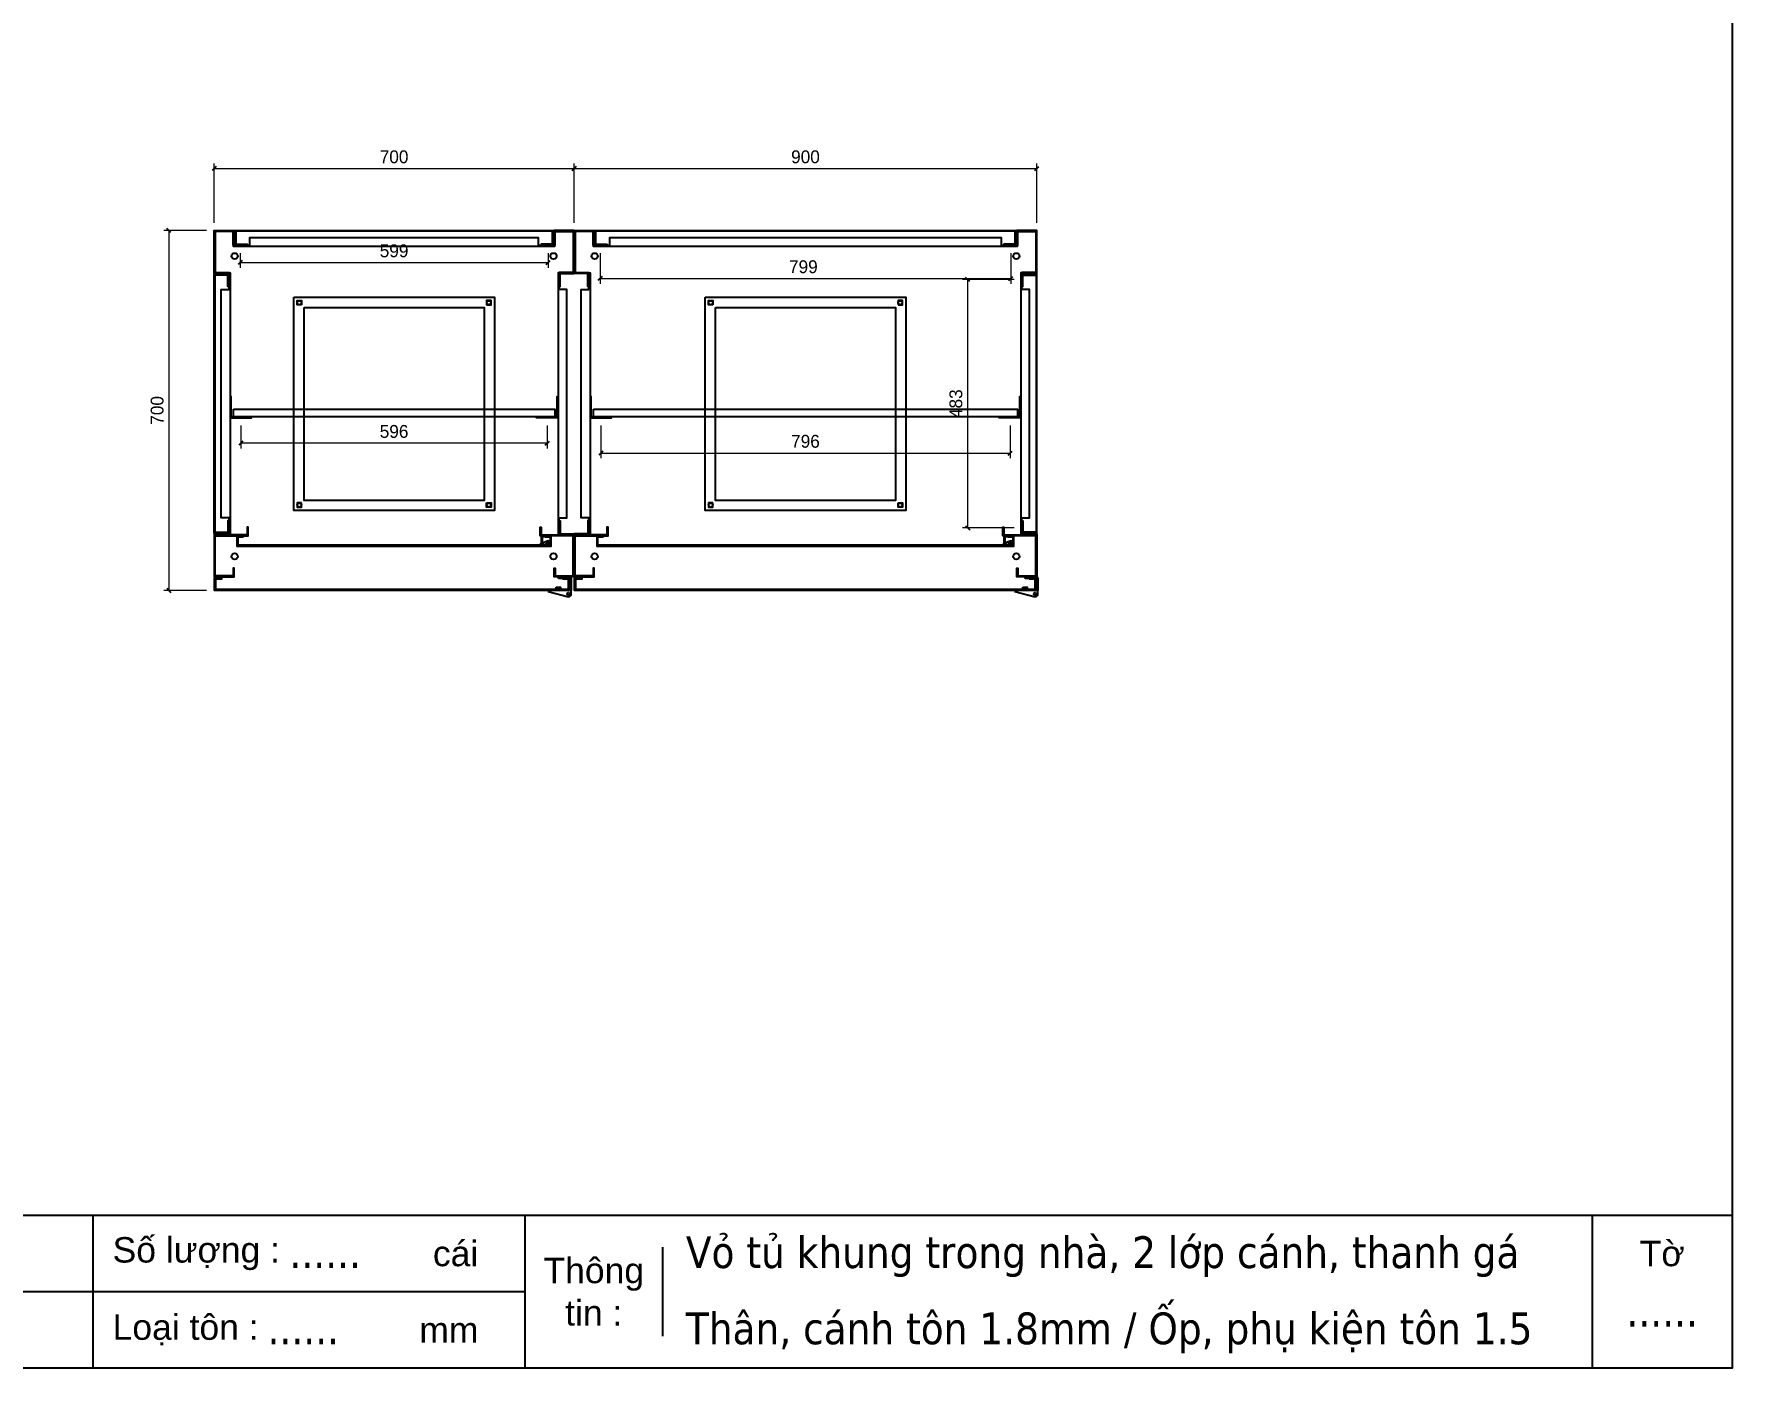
# Model space of a CAD drawing. Header units: millimetres. Extents: x 0 to 7339, y 0 to 5189.
# Drawn here: x 4037 to 7339, y 0 to 2595 of the extents above; entities that cross this region are included whole.
import ezdxf
from ezdxf.enums import TextEntityAlignment as Align

# ---------------------------------------------------------------- set-up
doc = ezdxf.new("R2010")
doc.units = ezdxf.units.MM
doc.layers.add('DIM', color=253, linetype='Continuous')
doc.layers.add('Ghi chu', color=7, linetype='Continuous')
doc.styles.add('Arial', font='arial.ttf')
doc.styles.add('Tahoma (Input Text)', font='tahoma.ttf')
doc.dimstyles.new('Dim-25', dxfattribs={"dimtxt": 25, "dimasz": 8, "dimexe": 10, "dimexo": 15, "dimgap": 10, "dimtad": 1, "dimdec": 0, "dimtxsty": 'Standard', "dimblk": 'OBLIQUE', "dimcen": 10, "dimclrd": 5, "dimclre": 5, "dimclrt": 3, "dimazin": 3, "dimtfac": 1, "dimtdec": 0, "dimtmove": 0, "dimatfit": 3, "dimldrblk": 'OBLIQUE', "dimlwd": 9, "dimlwe": 9})

# ---------------------------------------------------------------- blocks, each defined once
blk = doc.blocks.new('khungtenAsean2')
at = {"color": 7}
for p, q in [((2970, -1980), (0, -1980)), ((1680, -1980), (1680, -2100)), ((2020, -1980), (2020, -2100)), ((2860, -1980), (2860, -2100)), ((2128.3, -2005), (2128.3, -2075)), ((2020, -2040), (0, -2040))]:
    blk.add_line(p, q, dxfattribs=at)
blk.add_lwpolyline([(0, 0), (2970, 0), (2970, -2100), (0, -2100)], close=True, dxfattribs=at)
at = {"color": 2, "char_height": 20, "style": 'Arial'}
for s, insert, width, attachment_point in [('  Số lượng :', (1680, -2010), 917.634, 4), ('cái', (1947.6, -2010), 917.634, 4), ('Tờ', (2915, -2010), 110, 5), ('Thông\\Ptin :', (2074.2, -2040), 108.311, 5), ('  Loại tôn :', (1680, -2070), 917.634, 4), ('mm', (1936.9, -2070), 917.634, 4)]:
    blk.add_mtext(s, dxfattribs=dict(at, insert=insert, width=width, attachment_point=attachment_point))
at = {"color": 1, "style": 'Tahoma (Input Text)', "flags": 8}
for tag, p in [('#01', (137.1, -2021.3)), ('#03', (506.6, -2019.3)), ('#05', (1106.6, -2021.3)), ('#07', (1834.7, -2021.3)), ('#09', (2146.7, -2021.3)), ('#02', (98.5, -2081.3)), ('#04', (486.1, -2081.3)), ('#06', (1065.3, -2081.3)), ('#08', (1817.4, -2081.3)), ('#10', (2146.7, -2081.3))]:
    blk.add_attdef(tag, p, '', height=25, dxfattribs=at)
blk.add_attdef('#11', text='', height=25, dxfattribs=at).set_placement((2915, -2067.3), align=Align.CENTER)
blk = doc.blocks.new('HL044-2')
at = {"color": 1}
for p, q in [((0, -3), (0, 0)), ((0, 0), (23, 0)), ((4, -3), (4, 0)), ((10, -3), (10, 0)), ((25, -26), (-20, -26)), ((-20, -26), (-20, -28)), ((-20, -28), (19.5, -38.5)), ((-3, -19.5), (-3, -26)), ((-3, -19.5), (3, -20.1)), ((-3, -20.5), (3, -21.1)), ((-3, -21.5), (3, -22.1)), ((-3, -22.5), (3, -23.1)), ((-3, -23.5), (3, -24.1)), ((-3, -24.5), (3, -25.1)), ((-3, -25.5), (2.3, -26)), ((22, -3), (0, -3)), ((3, -19.5), (3, -26)), ((22, -3), (22, -26)), ((25, -2), (25, -3)), ((25, -3), (25, -26)), ((25, -33), (25, -26))]:
    blk.add_line(p, q, dxfattribs=at)
blk.add_lwpolyline([(-4, -19.5), (4, -19.5), (4, -26), (-4, -26)], close=True, dxfattribs=at)
blk.add_circle((19.5, -33), 2.5, dxfattribs=at)
for centre, radius, start, end in [((23, -2), 2, 0, 90), ((19.5, -33), 5.5, 270, 0)]:
    blk.add_arc(centre, radius, start, end, dxfattribs=at)
blk = doc.blocks.new('HL036-1-2')
at = {"layer": 'Ghi chu', "color": 1}
for p, q in [((-3, 17.8), (-18.9, 17.8)), ((-18.9, 15.8), (-18.9, 17.8)), ((-12.1, 15.8), (-18.9, 15.8)), ((-16.4, 1), (-16.4, 14)), ((-15.6, 15), (-3.9, 17.7)), ((0, 0), (-15.4, 0)), ((-14.4, 3), (-14.4, 11.9)), ((0, 2), (-13.4, 2)), ((-13.1, 12.8), (-4.3, 9.8)), ((-6.2, 2), (-6.2, 0)), ((-1.2, 2), (-1.2, 0)), ((0, 0), (0, 2))]:
    blk.add_line(p, q, dxfattribs=at)
for radius in [4.1, 2.1]:
    blk.add_circle((-3, 13.7), radius, dxfattribs=at)
for centre, start, end in [((-15.4, 14), 102.9616, 180), ((-15.4, 1), 180, 270), ((-13.4, 11.9), 71.3254, 180), ((-13.4, 3), 180, 270)]:
    blk.add_arc(centre, 1, start, end, dxfattribs=at)
blk = doc.blocks.new('*D23')
at = {"color": 0, "linetype": 'ByBlock', "lineweight": -2}
for p, q in [((4303.1, 2208.5), (4295.1, 2216.5)), ((4295.1, 1516.5), (4303.1, 1508.5))]:
    blk.add_line(p, q, dxfattribs=at)
at = {"layer": 'Defpoints', "color": 0, "transparency": 16777216}
for p in [(4387.1, 2212.5), (4299.1, 1512.5), (4387.6, 1512.5)]:
    blk.add_point(p, dxfattribs=at)
at = {"layer": 'DIM', "color": 5, "lineweight": 9, "transparency": 16777216}
for p, q in [((4372.1, 2212.5), (4289.1, 2212.5)), ((4299.1, 2212.5), (4299.1, 1512.5)), ((4372.6, 1512.5), (4289.1, 1512.5))]:
    blk.add_line(p, q, dxfattribs=at)
at = {"layer": 'DIM', "color": 3, "transparency": 16777216, "insert": (4276.4, 1862.5), "char_height": 25, "attachment_point": 5, "rotation": 90}
blk.add_mtext('700', dxfattribs=at)
blk = doc.blocks.new('_Oblique')
at = {"color": 0, "linetype": 'ByBlock', "lineweight": -2}
blk.add_line((-0.5, -0.5), (0.5, 0.5), dxfattribs=at)
blk = doc.blocks.new('*D24')
at = {"color": 0, "linetype": 'ByBlock', "lineweight": -2}
for p, q in [((4391.1, 2336.8), (4383.1, 2328.8)), ((5083.1, 2328.8), (5091.1, 2336.8))]:
    blk.add_line(p, q, dxfattribs=at)
at = {"layer": 'Defpoints', "color": 0, "transparency": 16777216}
for p in [(5087.1, 2332.8), (4387.1, 2212.5), (5087.1, 2212.5)]:
    blk.add_point(p, dxfattribs=at)
at = {"layer": 'DIM', "color": 5, "lineweight": 9, "transparency": 16777216}
for p, q in [((4387.1, 2227.5), (4387.1, 2342.8)), ((4387.1, 2332.8), (5087.1, 2332.8)), ((5087.1, 2227.5), (5087.1, 2342.8))]:
    blk.add_line(p, q, dxfattribs=at)
at = {"layer": 'DIM', "color": 3, "transparency": 16777216, "insert": (4737.1, 2355.5), "char_height": 25, "attachment_point": 5}
blk.add_mtext('700', dxfattribs=at)
blk = doc.blocks.new('*D25')
at = {"color": 0, "linetype": 'ByBlock', "lineweight": -2}
for p, q in [((5091.1, 2336.8), (5083.1, 2328.8)), ((5983.1, 2328.8), (5991.1, 2336.8))]:
    blk.add_line(p, q, dxfattribs=at)
at = {"layer": 'Defpoints', "color": 0, "transparency": 16777216}
for p in [(5987.1, 2332.8), (5087.1, 2212.5), (5987.1, 2212.5)]:
    blk.add_point(p, dxfattribs=at)
at = {"layer": 'DIM', "color": 5, "lineweight": 9, "transparency": 16777216}
for p, q in [((5087.1, 2227.5), (5087.1, 2342.8)), ((5087.1, 2332.8), (5987.1, 2332.8)), ((5987.1, 2227.5), (5987.1, 2342.8))]:
    blk.add_line(p, q, dxfattribs=at)
at = {"layer": 'DIM', "color": 3, "transparency": 16777216, "insert": (5537.1, 2355.5), "char_height": 25, "attachment_point": 5}
blk.add_mtext('900', dxfattribs=at)
blk = doc.blocks.new('*D26')
at = {"color": 0, "linetype": 'ByBlock', "lineweight": -2}
for p, q in [((4443.1, 1802.6), (4435.1, 1794.6)), ((5031.1, 1794.6), (5039.1, 1802.6))]:
    blk.add_line(p, q, dxfattribs=at)
at = {"layer": 'Defpoints', "color": 0, "transparency": 16777216}
for p in [(4439.1, 1847.8), (5035.1, 1847.8), (4439.1, 1798.6)]:
    blk.add_point(p, dxfattribs=at)
at = {"layer": 'DIM', "color": 5, "lineweight": 9, "transparency": 16777216}
for p, q in [((4439.1, 1832.8), (4439.1, 1788.6)), ((5035.1, 1832.8), (5035.1, 1788.6)), ((5035.1, 1798.6), (4439.1, 1798.6))]:
    blk.add_line(p, q, dxfattribs=at)
at = {"layer": 'DIM', "color": 3, "transparency": 16777216, "insert": (4737.1, 1821.4), "char_height": 25, "attachment_point": 5}
blk.add_mtext('596', dxfattribs=at)
blk = doc.blocks.new('*D27')
at = {"color": 0, "linetype": 'ByBlock', "lineweight": -2}
for p, q in [((5143.1, 1783.4), (5135.1, 1775.4)), ((5931.1, 1775.4), (5939.1, 1783.4))]:
    blk.add_line(p, q, dxfattribs=at)
at = {"layer": 'Defpoints', "color": 0, "transparency": 16777216}
for p in [(5139.1, 1847.8), (5935.1, 1847.8), (5935.1, 1779.4)]:
    blk.add_point(p, dxfattribs=at)
at = {"layer": 'DIM', "color": 5, "lineweight": 9, "transparency": 16777216}
for p, q in [((5139.1, 1832.8), (5139.1, 1769.4)), ((5935.1, 1832.8), (5935.1, 1769.4)), ((5139.1, 1779.4), (5935.1, 1779.4))]:
    blk.add_line(p, q, dxfattribs=at)
at = {"layer": 'DIM', "color": 3, "transparency": 16777216, "insert": (5537.1, 1802.2), "char_height": 25, "attachment_point": 5}
blk.add_mtext('796', dxfattribs=at)
blk = doc.blocks.new('*D28')
at = {"color": 0, "linetype": 'ByBlock', "lineweight": -2}
for p, q in [((5141.6, 2122.9), (5133.6, 2114.9)), ((5932.6, 2114.9), (5940.6, 2122.9))]:
    blk.add_line(p, q, dxfattribs=at)
at = {"layer": 'Defpoints', "color": 0, "transparency": 16777216}
for p in [(5137.6, 2183.5), (5936.6, 2183.5), (5936.6, 2118.9)]:
    blk.add_point(p, dxfattribs=at)
at = {"layer": 'DIM', "color": 5, "lineweight": 9, "transparency": 16777216}
for p, q in [((5137.6, 2168.5), (5137.6, 2108.9)), ((5936.6, 2168.5), (5936.6, 2108.9)), ((5137.6, 2118.9), (5936.6, 2118.9))]:
    blk.add_line(p, q, dxfattribs=at)
at = {"layer": 'DIM', "color": 3, "transparency": 16777216, "insert": (5533, 2141.7), "char_height": 25, "attachment_point": 5}
blk.add_mtext('799', dxfattribs=at)
blk = doc.blocks.new('*D29')
at = {"color": 0, "linetype": 'ByBlock', "lineweight": -2}
for p, q in [((5856.5, 2113), (5848.5, 2121)), ((5848.5, 1638), (5856.5, 1630))]:
    blk.add_line(p, q, dxfattribs=at)
at = {"layer": 'Defpoints', "color": 0, "transparency": 16777216}
for p in [(5958.1, 2117), (5852.5, 1634), (5958.1, 1634)]:
    blk.add_point(p, dxfattribs=at)
at = {"layer": 'DIM', "color": 5, "lineweight": 9, "transparency": 16777216}
for p, q in [((5943.1, 2117), (5842.5, 2117)), ((5852.5, 2117), (5852.5, 1634)), ((5943.1, 1634), (5842.5, 1634))]:
    blk.add_line(p, q, dxfattribs=at)
at = {"layer": 'DIM', "color": 3, "transparency": 16777216, "insert": (5829.7, 1875.5), "char_height": 25, "attachment_point": 5, "rotation": 90}
blk.add_mtext('483', dxfattribs=at)
blk = doc.blocks.new('*D30')
at = {"color": 0, "linetype": 'ByBlock', "lineweight": -2}
for p, q in [((4441.6, 2154), (4433.6, 2146)), ((5032.6, 2146), (5040.6, 2154))]:
    blk.add_line(p, q, dxfattribs=at)
at = {"layer": 'Defpoints', "color": 0, "transparency": 16777216}
for p in [(4437.6, 2183.5), (5036.6, 2183.5), (5036.6, 2150)]:
    blk.add_point(p, dxfattribs=at)
at = {"layer": 'DIM', "color": 5, "lineweight": 9, "transparency": 16777216}
for p, q in [((4437.6, 2168.5), (4437.6, 2140)), ((4437.6, 2150), (5036.6, 2150)), ((5036.6, 2168.5), (5036.6, 2140))]:
    blk.add_line(p, q, dxfattribs=at)
at = {"layer": 'DIM', "color": 3, "transparency": 16777216, "insert": (4737.1, 2172.7), "char_height": 25, "attachment_point": 5}
blk.add_mtext('599', dxfattribs=at)

msp = doc.modelspace()

# ---------------------------------------------------------------- linework, layer by layer
at = {"color": 7}
for points in [[(4451.1, 2183.5), (4424.1, 2183.5), (4424.1, 2210.5), (4389.1, 2210.5), (4389.1, 2130.5), (4416.1, 2130.5), (4416.1, 2103.5), (4414.1, 2103.5), (4414.1, 2128.5), (4387.1, 2128.5), (4387.1, 2212.5), (4426.1, 2212.5), (4426.1, 2185.5), (4451.1, 2185.5), (4451.1, 2183.5)], [(5023.1, 2183.5), (5050.1, 2183.5), (5050.1, 2210.5), (5085.1, 2210.5), (5085.1, 2130.5), (5058.1, 2130.5), (5058.1, 2103.5), (5060.1, 2103.5), (5060.1, 2128.5), (5087.1, 2128.5), (5087.1, 2212.5), (5048.1, 2212.5), (5048.1, 2185.5), (5023.1, 2185.5), (5023.1, 2183.5)], [(5151.1, 2183.5), (5124.1, 2183.5), (5124.1, 2210.5), (5089.1, 2210.5), (5089.1, 2130.5), (5116.1, 2130.5), (5116.1, 2103.5), (5114.1, 2103.5), (5114.1, 2128.5), (5087.1, 2128.5), (5087.1, 2212.5), (5126.1, 2212.5), (5126.1, 2185.5), (5151.1, 2185.5), (5151.1, 2183.5)], [(5923.1, 2183.5), (5950.1, 2183.5), (5950.1, 2210.5), (5985.1, 2210.5), (5985.1, 2130.5), (5958.1, 2130.5), (5958.1, 2103.5), (5960.1, 2103.5), (5960.1, 2128.5), (5987.1, 2128.5), (5987.1, 2212.5), (5948.1, 2212.5), (5948.1, 2185.5), (5923.1, 2185.5), (5923.1, 2183.5)], [(5064.6, 1534.5), (5064.6, 1536.5), (5078.6, 1536.5), (5078.6, 1512.5), (4387.6, 1512.5), (4387.6, 1536.5), (4401.6, 1536.5), (4401.6, 1534.5), (4389.6, 1534.5), (4389.6, 1514.5), (5076.6, 1514.5), (5076.6, 1534.5), (5064.6, 1534.5)], [(5972.1, 1534.5), (5972.1, 1536.5), (5986.1, 1536.5), (5986.1, 1512.5), (5088.1, 1512.5), (5088.1, 1536.5), (5102.1, 1536.5), (5102.1, 1534.5), (5090.1, 1534.5), (5090.1, 1514.5), (5984.1, 1514.5), (5984.1, 1534.5), (5972.1, 1534.5)]]:
    msp.add_lwpolyline(points, dxfattribs=at)
for points in [[(5045.1, 2185.5), (5045.1, 2211), (4429.1, 2211), (4429.1, 2185.5), (4427.6, 2185.5), (4427.6, 2212.5), (5046.6, 2212.5), (5046.6, 2185.5)], [(5945.1, 2185.5), (5945.1, 2211), (5129.1, 2211), (5129.1, 2185.5), (5127.6, 2185.5), (5127.6, 2212.5), (5946.6, 2212.5), (5946.6, 2185.5)], [(4414.1, 2125.5), (4388.6, 2125.5), (4388.6, 1625.5), (4414.1, 1625.5), (4414.1, 1624), (4387.1, 1624), (4387.1, 2127), (4414.1, 2127)], [(5960.1, 2125.5), (5985.6, 2125.5), (5985.6, 1625.5), (5960.1, 1625.5), (5960.1, 1624), (5987.1, 1624), (5987.1, 2127), (5960.1, 2127)], [(4542.1, 2082.5), (4932.1, 2082.5), (4932.1, 1667.5), (4542.1, 1667.5)], [(5342.1, 2082.5), (5732.1, 2082.5), (5732.1, 1667.5), (5342.1, 1667.5)], [(4414.1, 1622.5), (4387.1, 1622.5), (4387.1, 1538.5), (4426.1, 1538.5), (4426.1, 1555.5), (4424.1, 1555.5), (4424.1, 1540.5), (4389.1, 1540.5), (4389.1, 1620.5), (4416.1, 1620.5), (4416.1, 1647.5), (4414.1, 1647.5)], [(4451.1, 1620.5), (4389.1, 1620.5), (4389.1, 1618.5), (4453.1, 1618.5), (4453.1, 1635.5), (4451.1, 1635.5)], [(5023.1, 1620.5), (5085.1, 1620.5), (5085.1, 1618.5), (5021.1, 1618.5), (5021.1, 1635.5), (5023.1, 1635.5)], [(5060.1, 1622.5), (5087.1, 1622.5), (5087.1, 1538.5), (5048.1, 1538.5), (5048.1, 1555.5), (5050.1, 1555.5), (5050.1, 1540.5), (5085.1, 1540.5), (5085.1, 1620.5), (5058.1, 1620.5), (5058.1, 1647.5), (5060.1, 1647.5)], [(5114.1, 1622.5), (5087.1, 1622.5), (5087.1, 1538.5), (5126.1, 1538.5), (5126.1, 1555.5), (5124.1, 1555.5), (5124.1, 1540.5), (5089.1, 1540.5), (5089.1, 1620.5), (5116.1, 1620.5), (5116.1, 1647.5), (5114.1, 1647.5)], [(5151.1, 1620.5), (5089.1, 1620.5), (5089.1, 1618.5), (5153.1, 1618.5), (5153.1, 1635.5), (5151.1, 1635.5)], [(5923.1, 1620.5), (5985.1, 1620.5), (5985.1, 1618.5), (5921.1, 1618.5), (5921.1, 1635.5), (5923.1, 1635.5)], [(5960.1, 1622.5), (5987.1, 1622.5), (5987.1, 1538.5), (5948.1, 1538.5), (5948.1, 1555.5), (5950.1, 1555.5), (5950.1, 1540.5), (5985.1, 1540.5), (5985.1, 1620.5), (5958.1, 1620.5), (5958.1, 1647.5), (5960.1, 1647.5)]]:
    msp.add_lwpolyline(points, close=True, dxfattribs=at)
at = {"color": 253}
for points in [[(5017.6, 2183.5), (5049.1, 2183.5), (5049.1, 2181.5), (4425.1, 2181.5), (4425.1, 2183.5), (4456.6, 2183.5), (4456.6, 2198.5), (5017.6, 2198.5), (5017.6, 2183.5)], [(5917.6, 2183.5), (5949.1, 2183.5), (5949.1, 2181.5), (5125.1, 2181.5), (5125.1, 2183.5), (5156.6, 2183.5), (5156.6, 2198.5), (5917.6, 2198.5), (5917.6, 2183.5)], [(4416.1, 2097.5), (4416.1, 2130), (4418.1, 2130), (4418.1, 1621), (4416.1, 1621), (4416.1, 1653.5), (4401.1, 1653.5), (4401.1, 2097.5), (4416.1, 2097.5)], [(5058.1, 2097.5), (5058.1, 2130), (5056.1, 2130), (5056.1, 1621), (5058.1, 1621), (5058.1, 1653.5), (5073.1, 1653.5), (5073.1, 2097.5), (5058.1, 2097.5)], [(5116.1, 2097.5), (5116.1, 2130), (5118.1, 2130), (5118.1, 1621), (5116.1, 1621), (5116.1, 1653.5), (5101.1, 1653.5), (5101.1, 2097.5), (5116.1, 2097.5)], [(5958.1, 2097.5), (5958.1, 2130), (5956.1, 2130), (5956.1, 1621), (5958.1, 1621), (5958.1, 1653.5), (5973.1, 1653.5), (5973.1, 2097.5), (5958.1, 2097.5)]]:
    msp.add_lwpolyline(points, dxfattribs=at)
at = {"color": 2}
for points in [[(4557.1, 2067.5), (4548.6, 2067.5), (4548.6, 2076), (4557.1, 2076)], [(4562.1, 2062.5), (4912.1, 2062.5), (4912.1, 1687.5), (4562.1, 1687.5)], [(4917.1, 2067.5), (4925.6, 2067.5), (4925.6, 2076), (4917.1, 2076)], [(5357.1, 2067.5), (5348.6, 2067.5), (5348.6, 2076), (5357.1, 2076)], [(5362.1, 2062.5), (5712.1, 2062.5), (5712.1, 1687.5), (5362.1, 1687.5)], [(5717.1, 2067.5), (5725.6, 2067.5), (5725.6, 2076), (5717.1, 2076)], [(4557.1, 1682.5), (4548.6, 1682.5), (4548.6, 1674), (4557.1, 1674)], [(4917.1, 1682.5), (4925.6, 1682.5), (4925.6, 1674), (4917.1, 1674)], [(5357.1, 1682.5), (5348.6, 1682.5), (5348.6, 1674), (5357.1, 1674)], [(5717.1, 1682.5), (5725.6, 1682.5), (5725.6, 1674), (5717.1, 1674)]]:
    msp.add_lwpolyline(points, close=True, dxfattribs=at)
at = {"color": 253}
for points in [[(4460.1, 1849.8), (4420.1, 1849.8), (4420.1, 1889.8), (4418.1, 1889.8), (4418.1, 1847.8), (4460.1, 1847.8)], [(5014.1, 1849.8), (5054.1, 1849.8), (5054.1, 1889.8), (5056.1, 1889.8), (5056.1, 1847.8), (5014.1, 1847.8)], [(5160.1, 1849.8), (5120.1, 1849.8), (5120.1, 1889.8), (5118.1, 1889.8), (5118.1, 1847.8), (5160.1, 1847.8)], [(5914.1, 1849.8), (5954.1, 1849.8), (5954.1, 1889.8), (5956.1, 1889.8), (5956.1, 1847.8), (5914.1, 1847.8)], [(4424.6, 1864.8), (5049.6, 1864.8), (5049.6, 1849.8), (4424.6, 1849.8)], [(5124.6, 1864.8), (5949.6, 1864.8), (5949.6, 1849.8), (5124.6, 1849.8)]]:
    msp.add_lwpolyline(points, close=True, dxfattribs=at)
at = {"color": 6}
for points in [[(5030.6, 1618.5), (5030.6, 1616.5), (5040.6, 1616.5), (5040.6, 1600.5), (4433.6, 1600.5), (4433.6, 1616.5), (4443.6, 1616.5), (4443.6, 1618.5), (4431.6, 1618.5), (4431.6, 1598.5), (5042.6, 1598.5), (5042.6, 1618.5), (5030.6, 1618.5)], [(5930.6, 1618.5), (5930.6, 1616.5), (5940.6, 1616.5), (5940.6, 1600.5), (5133.6, 1600.5), (5133.6, 1616.5), (5143.6, 1616.5), (5143.6, 1618.5), (5131.6, 1618.5), (5131.6, 1598.5), (5942.6, 1598.5), (5942.6, 1618.5), (5930.6, 1618.5)]]:
    msp.add_lwpolyline(points, dxfattribs=at)
at = {"color": 2}
for centre in [(4427.1, 2162.5), (5047.1, 2162.5), (5127.1, 2162.5), (5947.1, 2162.5), (4427.1, 1578.5), (5047.1, 1578.5), (5127.1, 1578.5), (5947.1, 1578.5)]:
    msp.add_circle(centre, 6, dxfattribs=at)
at = {"color": 7}
for centre in [(4552.8, 2071.8), (4921.3, 2071.8), (5352.8, 2071.8), (5721.3, 2071.8), (4552.8, 1678.3), (4921.3, 1678.3), (5352.8, 1678.3), (5721.3, 1678.3)]:
    msp.add_circle(centre, 4, dxfattribs=at)

# ---------------------------------------------------------------- block references
ref = msp.add_blockref('khungtenAsean2', (0, 5189.2), dxfattribs=dict(at, xscale=2.471040000003995, yscale=2.471040000003995, zscale=2.471040000003995))
ref.add_attrib('#11', '......', dxfattribs={"color": 1, "height": 61.78, "style": 'Tahoma (Input Text)'}).set_placement((7203.1, 80.7), align=Align.CENTER)
ref.add_attrib('#09', 'Vỏ tủ khung trong nhà, 2 lớp cánh, thanh gá', (5304.6, 194.5), dxfattribs={"color": 1, "height": 61.776, "style": 'Tahoma (Input Text)'})
ref.add_attrib('#10', 'Thân, cánh tôn 1.8mm / Ốp, phụ kiện tôn 1.5', (5304.6, 46.3), dxfattribs={"color": 1, "height": 61.776, "style": 'Tahoma (Input Text)'})
ref.add_attrib('#08', '......', (4491, 46.3), dxfattribs={"color": 1, "height": 61.78, "style": 'Tahoma (Input Text)'})
ref.add_attrib('#07', '......', (4533.6, 194.5), dxfattribs={"color": 1, "height": 61.78, "style": 'Tahoma (Input Text)'})
at = {"color": 7, "xscale": -1, "rotation": 180}
for p in [(5039.5, 1618.3), (5939.5, 1618.3)]:
    msp.add_blockref('HL036-1-2', p, dxfattribs=at)
at = {"color": 7}
for p in [(5056.6, 1538.5), (5964.1, 1538.5)]:
    msp.add_blockref('HL044-2', p, dxfattribs=at)

# ---------------------------------------------------------------- dimensions: what is measured, and where the dimension line sits
at = {"layer": 'DIM', "color": 7}
for base, p1, p2, picture, middle in [((5087.1, 2332.8), (4387.1, 2212.5), (5087.1, 2212.5), '*D24', (4737.1, 2355.5)), ((5987.1, 2332.8), (5087.1, 2212.5), (5987.1, 2212.5), '*D25', (5537.1, 2355.5)), ((5036.6, 2150), (4437.6, 2183.5), (5036.6, 2183.5), '*D30', (4737.1, 2172.7)), ((4439.1, 1798.6), (5035.1, 1847.8), (4439.1, 1847.8), '*D26', (4737.1, 1821.4)), ((5935.1, 1779.4), (5139.1, 1847.8), (5935.1, 1847.8), '*D27', (5537.1, 1802.2))]:
    dim = msp.add_linear_dim(base=base, p1=p1, p2=p2, dimstyle='Dim-25', dxfattribs=at)
    dim.commit()
    dim.dimension.update_dxf_attribs({"geometry": picture, "text_midpoint": middle})
for base, p1, p2, picture, middle in [((4299.1, 1512.5), (4387.1, 2212.5), (4387.6, 1512.5), '*D23', (4276.4, 1862.5)), ((5852.5, 1634), (5958.1, 2117), (5958.1, 1634), '*D29', (5829.7, 1875.5))]:
    dim = msp.add_linear_dim(base=base, p1=p1, p2=p2, angle=90, dimstyle='Dim-25', dxfattribs=at)
    dim.commit()
    dim.dimension.update_dxf_attribs({"geometry": picture, "text_midpoint": middle})
dim = msp.add_linear_dim(base=(5936.6, 2118.9), p1=(5137.6, 2183.5), p2=(5936.6, 2183.5), dimstyle='Dim-25', dxfattribs=at)
dim.commit()
dim.dimension.update_dxf_attribs({"geometry": '*D28', "text_midpoint": (5533, 2118.9), "dimtype": 160})

doc.saveas('drawing.dxf')
